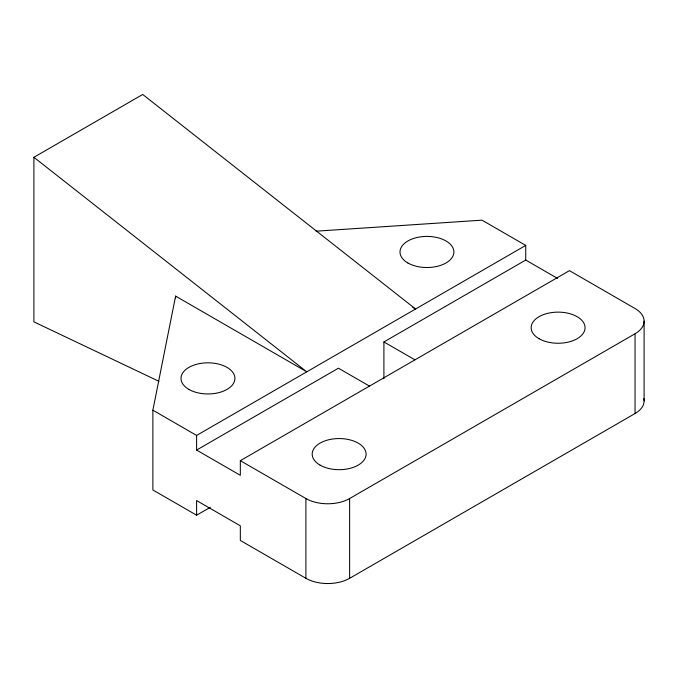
<?xml version="1.0" encoding="UTF-8"?>
<svg xmlns="http://www.w3.org/2000/svg" width="678" height="678" viewBox="0 0 678 678"><rect width="100%" height="100%" fill="white"/><g stroke="black" fill="none" stroke-linecap="round" stroke-linejoin="round"><path stroke-width="1.02" d="M412.826 307.422L415.58 309.007L142.719 94.462L33.9 157.288L33.9 321.855L158.881 381.29M33.9 157.288L306.761 371.832L175.602 296.108L152.881 410.19L152.881 489.965L196.603 515.204L210.256 507.322M175.602 298.21L175.602 296.108M196.603 515.204L196.603 500.559L240.326 525.806L240.326 540.442L305.905 578.309A30.917 17.848 0 0 0 349.628 578.309L635.049 413.529A30.917 17.848 0 0 0 643.837 398.579M635.049 413.529L635.049 333.762A30.917 17.848 0 0 0 635.049 308.515L569.461 270.649L240.326 460.676L240.326 475.32L196.603 450.073L196.603 435.437L525.738 245.411L525.738 260.047L383.909 341.941L383.909 378.748M305.905 578.309L305.905 498.542L240.326 460.676M349.628 578.309L349.628 498.542L635.049 333.762M196.603 450.073L338.432 368.188L369.408 386.07M316.118 231.181L482.016 220.164L525.738 245.411M525.738 260.047L557.621 278.455M383.909 341.941L414.877 359.815M152.881 410.19L196.603 435.437M644.1 321.135L644.1 400.901M349.628 498.542A30.917 17.848 0 0 1 305.905 498.542M188.899 389.401A26.959 15.569 0 0 0 234.003 382.417A26.959 15.569 0 0 0 200.985 363.357A26.959 15.569 0 0 0 188.899 389.401M320.067 465.125A26.959 15.569 0 0 0 365.171 458.15A26.959 15.569 0 0 0 332.152 439.09A26.959 15.569 0 0 0 320.067 465.125M539.044 338.703A26.959 15.569 0 0 0 584.139 331.72A26.959 15.569 0 0 0 551.129 312.66A26.959 15.569 0 0 0 539.044 338.703M407.876 262.971A26.959 15.569 0 0 0 452.98 255.996A26.959 15.569 0 0 0 419.962 236.936A26.959 15.569 0 0 0 407.876 262.971"/></g></svg>
